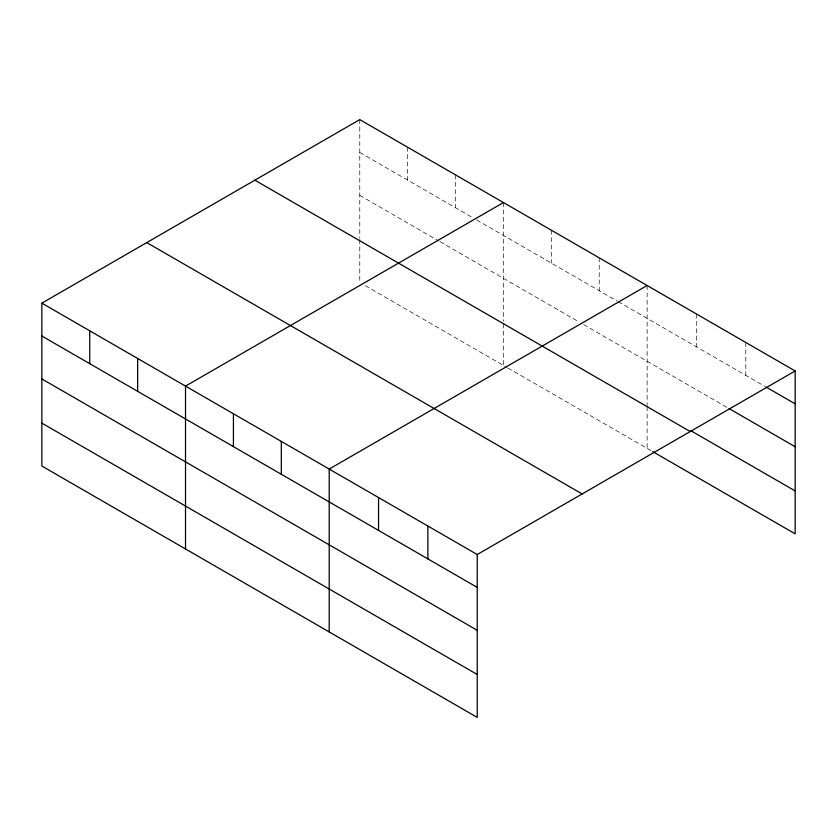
<?xml version="1.0" encoding="UTF-8"?>
<svg xmlns="http://www.w3.org/2000/svg" width="837" height="837" viewBox="0 0 837 837"><rect width="100%" height="100%" fill="white"/><g stroke="black" fill="none" stroke-linecap="round" stroke-linejoin="round"><path stroke-width="0.63" stroke-dasharray="4.18 3.14" d="M359.774 152.47L472.267 217.421M476.724 219.995L617.047 301.017M618.166 301.655L764.872 386.359M359.774 195.377L438.85 241.025M439.969 241.673L579.183 322.046M583.64 324.62L727.866 407.891M365.34 285.689L506.793 367.359M507.902 367.998L651.604 450.965M745.809 342.479L745.809 375.353M696.468 314.001L696.468 346.863M647.127 285.511L647.127 405.474M647.127 406.772L647.127 448.37M599.229 257.859L599.229 290.721M551.342 230.206L551.342 263.069M503.445 202.564L503.445 321.22M503.445 323.825L503.445 365.424M455.558 174.912L455.558 207.775M407.671 147.26L407.671 180.122M359.774 119.607L359.774 238.273M359.774 239.581L359.774 282.477"/><path stroke-width="1.26" d="M477.226 630.292L477.226 554.523L41.85 303.161L41.85 466.031L477.226 717.393L477.226 630.292L41.85 378.931M652.734 451.614L795.15 533.839L795.15 370.969L359.774 119.607L41.85 303.161M503.445 202.564L185.521 386.108L185.521 548.978M647.127 285.511L329.203 469.065L329.203 631.925M477.226 554.523L795.15 370.969M765.991 386.997L795.15 403.832M728.985 408.54L795.15 446.738M690.86 430.72L795.15 490.932M254.856 180.185L690.232 431.547M146.768 242.594L582.144 493.956M41.85 336.024L477.226 587.386M41.85 423.124L477.226 674.486M427.885 526.034L427.885 558.896M378.544 497.544L378.544 530.417M281.305 441.413L281.305 474.276M233.418 413.76L233.418 446.623M137.634 358.466L137.634 391.329M89.737 330.814L89.737 363.676"/></g></svg>
